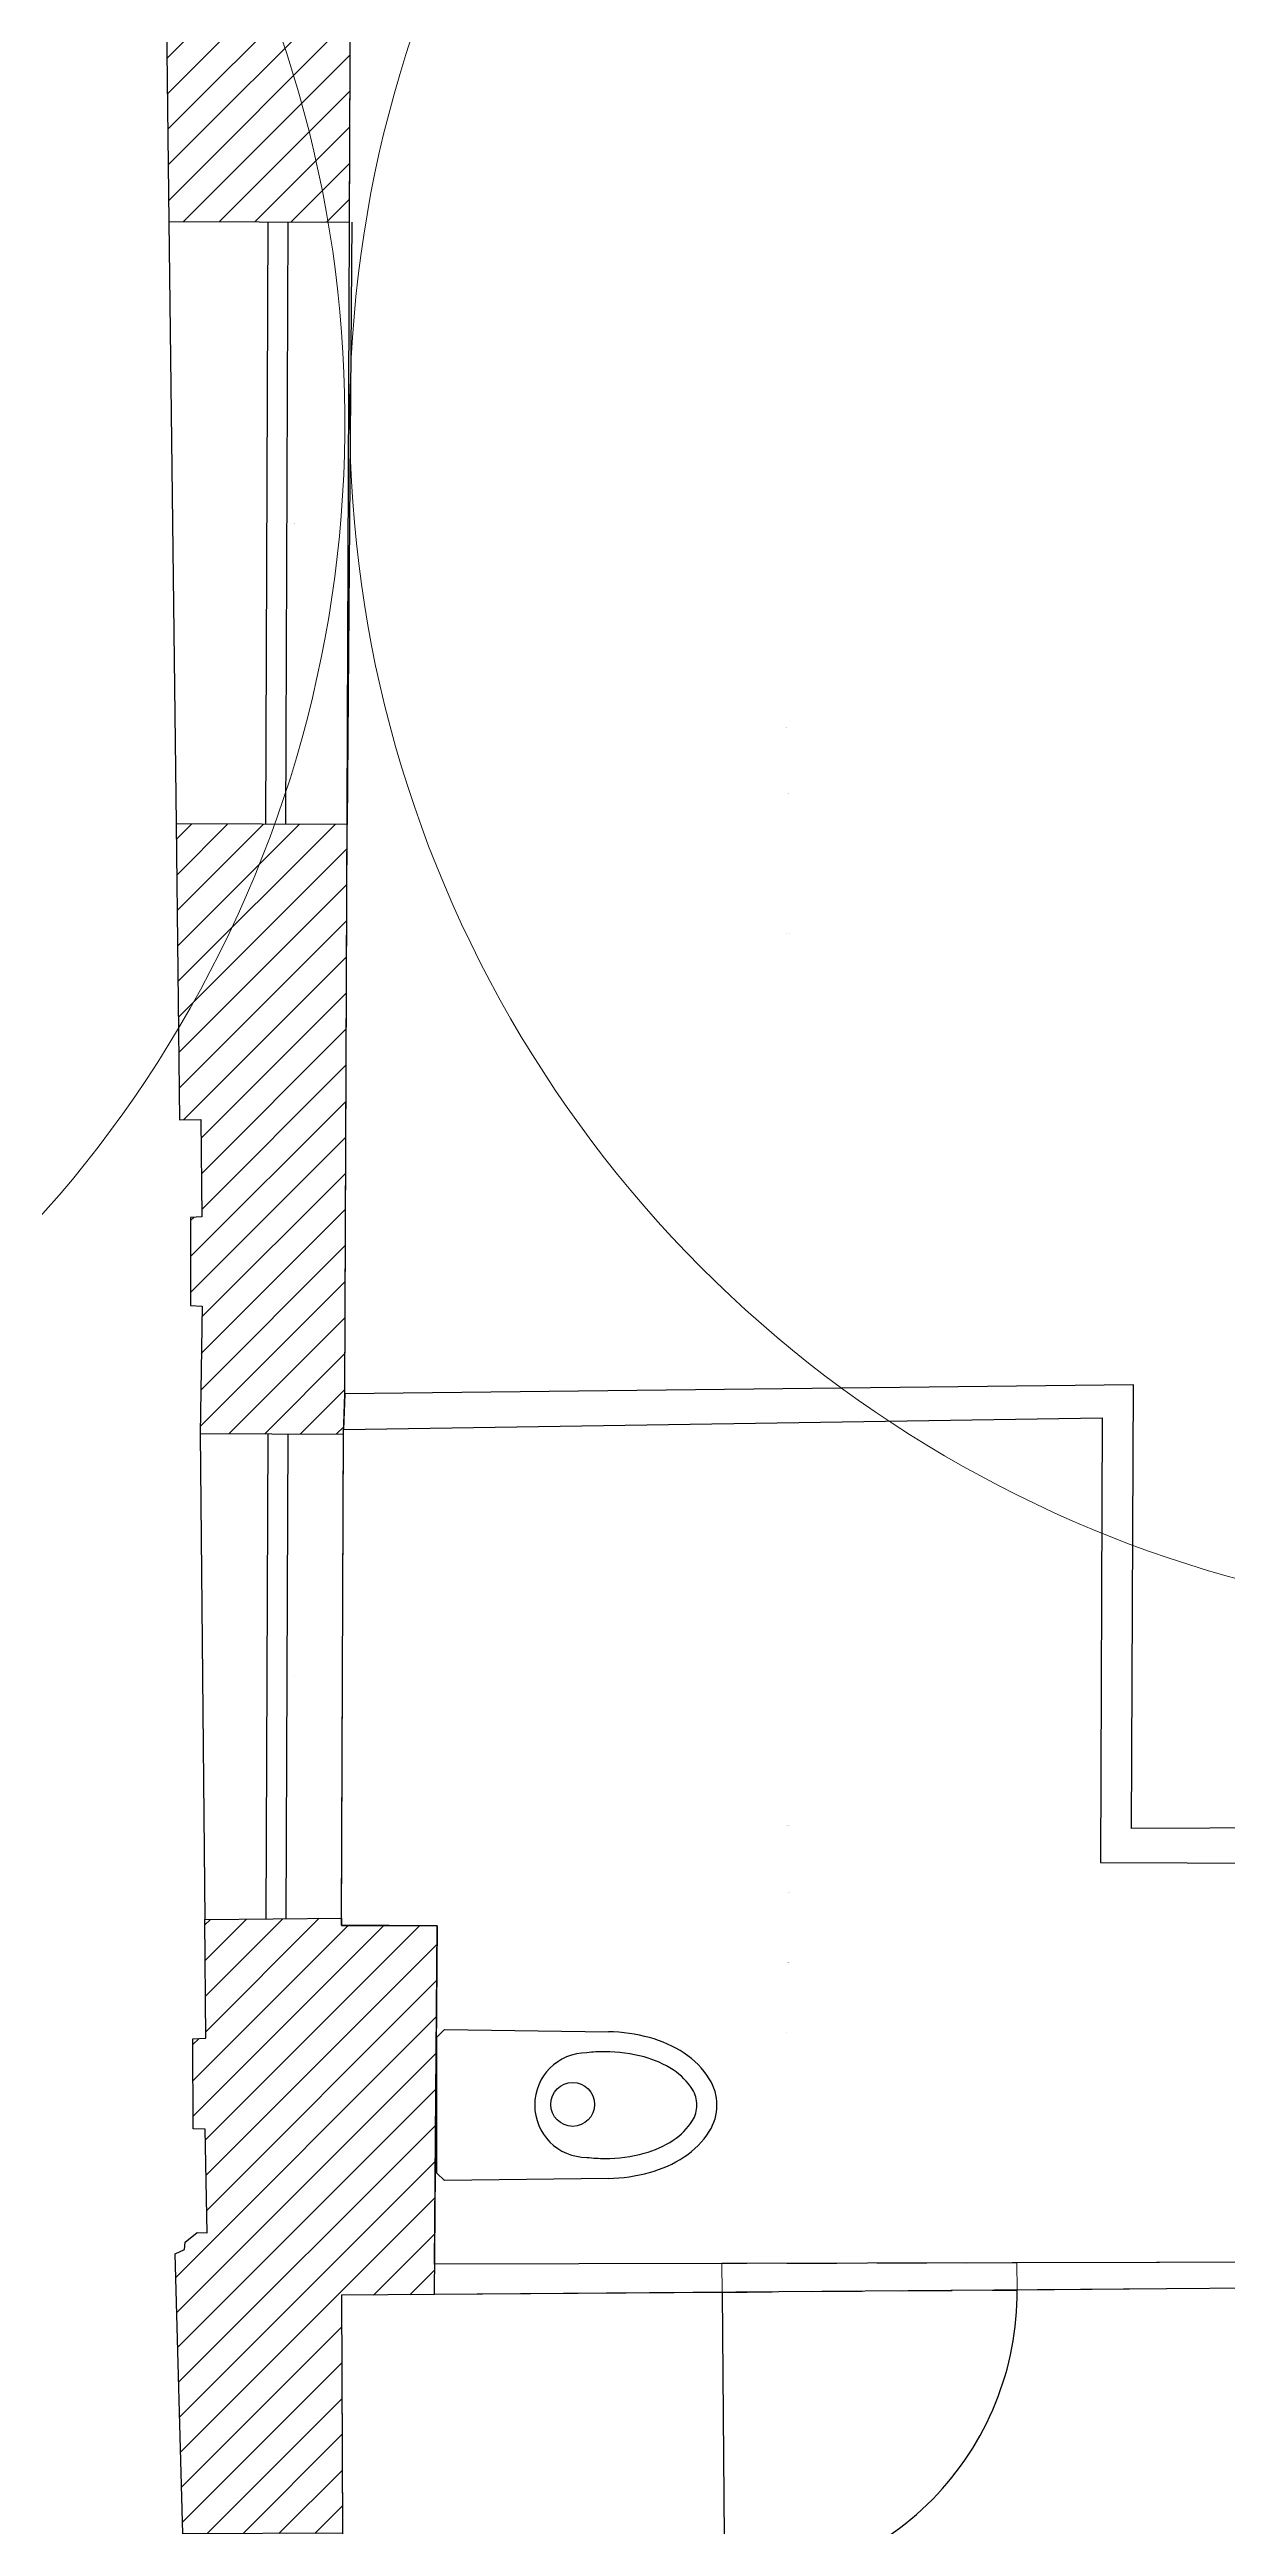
# Model space of a CAD drawing. Header units: metres. Extents: x -305 to 25519, y -357 to 67939.
# Drawn here: x 14.07 to 17.01, y 11.56 to 17.75 of the extents above; entities that cross this region are included whole.
import ezdxf

# ---------------------------------------------------------------- set-up
doc = ezdxf.new("R2010")
doc.units = ezdxf.units.M
doc.linetypes.add('CACHE2', pattern=[0.1875, 0.125, -0.0625])
doc.linetypes.add('PROJECTION', pattern=[0.3, 0.12, -0.18])
for name, color, linetype in [('010_mur', 2, 'Continuous'), ('020_cloi', 5, 'Continuous'), ('030_menuiserie', 1, 'Continuous'), ('070_trait-fin', 4, 'Continuous'), ('077_textes-1', 243, 'Continuous'), ('080_plomb-cvc', 225, 'Continuous')]:
    doc.layers.add(name, color=color, linetype=linetype)
doc.layers.add('020_cloisons', color=5, linetype='Continuous', lineweight=5)
doc.layers.add('091_surfaces', color=60, linetype='Continuous', plot=False)
doc.styles.add('ARIAL', font='arial.ttf')
doc.styles.add('clem', font='swissc.ttf')
pattern_1 = [(45, (-37.410056702258586, -13.210962721703547), (-0.0449012806, 0.0449012806), [])]

# ---------------------------------------------------------------- blocks, each defined once
blk = doc.blocks.new('WS')
at = {"color": 0, "linetype": 'Continuous'}
for p, q in [((-2.660012041860209, -1.7046853880511517), (-2.6408328353849915, -1.6858938205660514)), ((-2.660012041860209, -2.0446853880511515), (-2.660012041860209, -1.7046853880511517)), ((-2.6408328353849915, -1.6858938205660514), (-2.231219960031249, -1.691399284130355)), ((-2.6408328353849937, -2.0634769555362515), (-2.660012041860209, -2.0446853880511515)), ((-2.231219960031249, -2.057971491971955), (-2.6408328353849937, -2.0634769555362515))]:
    blk.add_line(p, q, dxfattribs=at)
blk.add_circle((-2.3204462115873095, -1.8731453770641553), 0.05475187694561401, dxfattribs=at)
for centre, radius, start, end in [((-2.239911988102326, -2.1170641992676433), 0.42575365098944307, 74.81730800046618, 88.83020651886302), ((-2.207509808986598, -1.9976618225845835), 0.30203288163760383, 56.76941805961743, 74.81730800046736), ((-2.2848738858635795, -1.874710324296177), 0.13067522342091, 90.09071676112418, -90.09071676112413), ((-2.239911988102265, -2.117064199267641), 0.3757536509894265, 90.00000000000358, 96.90413797558075), ((-2.239911988102282, -2.1170641992676376), 0.3757536509894232, 74.81730800047262, 90.00000000000102), ((-2.2075098089865923, -1.9976618225845741), 0.25203288163759, 56.769418059617294, 74.81730800046853), ((-2.1580756088709485, -1.9222063785770054), 0.1618260960200276, 32.3030341984126, 56.76941805962057), ((-2.15807560887095, -1.9222063785770045), 0.2118260960200304, 32.30303419841173, 56.76941805961948), ((-2.0829136479250283, -1.874685388051155), 0.07290160606481934, 9.493e-13, 32.3030341984124), ((-2.082913647925029, -1.8746853880511516), 0.12290160606481991, -1.591588540602974e-12, 32.303034198410145), ((-2.1580756088709485, -1.8271643975253014), 0.16182609602002931, -56.76941805962088, -32.30303419841351), ((-2.08291364792503, -1.8746853880511545), 0.07290160606482102, -32.30303419841193, 5.026e-13), ((-2.08291364792503, -1.8746853880511578), 0.1229016060648209, -32.303034198409996, 1.4244000000000003e-12), ((-2.207509808986597, -1.7517089535177313), 0.2520328816375958, -74.8173080004677, -56.76941805961681), ((-2.158075608870952, -1.8271643975253027), 0.21182609602003338, -56.7694180596193, -32.30303419841193), ((-2.2399119881022864, -1.632306576834717), 0.375753650989368, -96.84058454383181, -90.00000000000043), ((-2.239911988102242, -1.6323065768346798), 0.37575365098940505, -90.00000000000713, -74.81730800047818), ((-2.2075098089865968, -1.7517089535177286), 0.302032881637601, -74.81730800046739, -56.769418059617415), ((-2.2399119881022767, -1.6323065768344345), 0.425753650989654, -88.8301894192057, -74.81730800048084)]:
    blk.add_arc(centre, radius, start, end, dxfattribs=at)
blk = doc.blocks.new('R+1 Existant')
at = {"layer": '010_mur'}
h = blk.add_hatch(dxfattribs=at)
h.set_pattern_fill('ANSI31', color=4, scale=0.02)
h.set_pattern_definition(pattern_1)
h.paths.add_polyline_path([(-13.54712452687458, 7.868367424609897), (-13.54889003341213, 5.924892285593669), (-13.05424737667596, 5.933618519223819), (-13.05340019593805, 6.145785632439219), (-12.98154450071754, 6.145498714844289), (-12.997186160511228, 8.649966163828793), (-12.984589983760559, 9.198499158337793), (-12.97946217289562, 9.272259181565024), (-12.97119538551986, 11.342588769218422), (-12.894737121839901, 11.342283473185233), (-12.891619306235839, 12.123107812851813), (-11.804457815504467, 12.118766791894162), (-11.805037933875248, 11.982325313996403), (-10.862453014650491, 11.978561590203892), (-10.86187814021232, 12.122532927163702), (-10.807843202213299, 12.122317166687134), (-10.773001586594111, 12.121906286140293), (-10.76979796741136, 12.499809528110632), (-11.57468503097789, 12.500578974907691), (-11.574175238387069, 12.513657684576751), (-11.710971716382447, 12.512307834803943), (-11.711730076350687, 12.498257816173423), (-12.372259680040262, 12.488472950888394), (-12.406210457448362, 12.508731184489733), (-12.499032577815415, 12.506780497131402), (-12.522894778708832, 12.53551147856036), (-12.75520256104322, 12.534364368142851), (-12.75490472290436, 12.608954764991502), (-12.89333176482283, 12.611791117006652), (-12.89440541546373, 12.533398294277722), (-13.19213645064232, 12.484083618377914), (-13.555917248992081, 12.481874511392382), (-13.53863806790749, 8.245270460756148), (-13.6821056631178, 8.242795422472701), (-13.68358072028884, 8.21232620895069), (-17.45094311784687, 8.238737074572128), (-17.45247965153187, 8.272161079279178), (-17.66123324933691, 8.265475588808767), (-17.667951406688697, 8.046615409551015), (-17.64457418415095, 8.046522064645252), (-17.64792629934938, 7.834332621678769), (-17.70812213583715, 7.813687097233343), (-17.71077342823261, 7.776938103502763), (-17.73085103540496, 7.766993138421677), (-17.72243273203716, 7.058094335620117), (-17.271166506367948, 7.056292437790836), (-17.267864582840808, 7.883224280816213)])
h = blk.add_hatch(dxfattribs=at)
h.set_pattern_fill('ANSI31', color=4, scale=0.02)
h.set_pattern_definition(pattern_1)
h.paths.add_polyline_path([(-17.28631225777037, 4.0278565000768864), (-17.282853479815998, 4.128279074980965), (-17.27717608338044, 5.551257401747426), (-17.70455903233418, 5.552963934935979), (-17.69576835363147, 4.812707693754055), (-17.642410968028088, 4.813937359137634), (-17.6404976626908, 4.570802296847541), (-17.668624307553358, 4.568750902070022), (-17.66882697908357, 4.349012606968609), (-17.63964852955334, 4.347505398751091), (-17.6447258035756, 4.029287638598616)])
h.paths.add_polyline_path([(-17.05957412333973, 1.8771274251150323), (-17.29159721039719, 1.875311684591288), (-17.28905162326188, 1.2805417610576844), (-17.68780779870009, 1.2788351032997887), (-17.70714248684529, 1.9790322919921892), (-17.683327140288487, 1.9900867948375534), (-17.681770318876257, 2.007921139913378), (-17.651958623097048, 2.032331365320133), (-17.6267048845669, 2.0314876739429018), (-17.63212304246099, 2.2903299615238213), (-17.66173022365761, 2.291040949538583), (-17.66259093492092, 2.5166002555191516), (-17.6302469513872, 2.518252150009794), (-17.63305131444122, 2.814775279305176), (-17.291143156969987, 2.8180088701953347), (-17.29121598585542, 2.799769645827182), (-17.052459340070378, 2.798816295338329)])
h.paths.add_polyline_path([(-17.61804934940392, -1.2474363171556617), (-17.64577849843881, -0.24323743619926996), (-17.28253657386176, -0.24168277785400316), (-17.278949805787228, -1.0797220553111402), (-13.55084236026767, -1.0946083200108843), (-13.5466908650543, 2.9794908102945192), (-13.55150182396322, 3.049825481944717), (-13.549790704806181, 4.93343077992613), (-13.05824894359812, 4.931468063343637), (-13.07149049333897, 1.6152618087122392), (-13.085077358123849, 1.4431773799640357), (-13.045997896383959, -2.5410611844294184), (-13.59832634867958, -2.535954220874264), (-13.6015783745654, -1.827889913133695), (-13.717906037115421, -1.8242684776635725), (-13.702145578346212, -1.4571971529642178), (-17.426757306942118, -1.4448052998274217), (-17.437137987848438, -1.474107712203404), (-17.66001204186021, -1.4746853880511481), (-17.65764940308301, -1.2502126560307807)])
h.paths.add_polyline_path([(-10.893363628236294, -5.757968302533554), (-10.829610028206263, -6.120839350369206), (-10.820030641008234, -6.164803270734993), (-11.345958657534176, -6.295703517895889), (-11.365444964872404, -6.207985536894411), (-12.74038062141157, -6.443215566566215), (-13.555917249561348, -6.522433814381657), (-13.55020196048335, -4.49289993832208), (-13.58933912837496, -4.492743664416777), (-13.59238082385662, -3.830474605765048), (-13.03344231715753, -3.8211305795804953), (-13.01114592332484, -6.094297818841879)])
h.paths.add_polyline_path([(-9.230897761624838, -5.23606986646293), (-7.964160262261538, -5.014469897450182), (-7.945069575965718, -0.23340930804581217), (-7.938551705405951, -0.15919241008174212), (-7.935186705963098, 0.6835360554396179), (-7.26437591957143, 0.680857521147118), (-7.26326825835884, 0.958259503289737), (-7.029752097120291, 0.957327078118106), (-7.0297886571274635, 0.9484639120996867), (-6.972101787750253, 0.947220724378421), (-6.9724095726377335, 0.44597880486500796), (-7.5801400465386894, 0.44105761826911394), (-7.575870283202349, -5.083503872569272), (-7.521769437039074, -5.0837198961971435), (-7.511198155326747, -5.6021617883257555), (-8.039699792075153, -5.685885436515818), (-8.046164502621286, -5.659562593708689), (-9.280028803467975, -5.869339873120335), (-9.270059892454265, -5.909929822356354), (-9.778977584311397, -6.006231421913398), (-9.790303036290751, -5.959217467679119), (-9.8068282447604, -5.9617872909609275), (-9.86801091838759, -5.595129855703124), (-9.210619709623824, -5.490728157987759)])
h.paths.add_polyline_path([(-12.043302765551381, 1.6125394920152032), (-7.260497501372992, 1.5998761321618797), (-7.260620286626182, 1.6935307554685277), (-7.026714037903039, 1.693837415549206), (-7.027936660736559, 1.397439520953049), (-7.261510896220097, 1.3983721795122261), (-7.261414682757204, 1.4224678190564743), (-10.698802952309743, 1.436193246840558), (-10.759548899368857, 1.433891589413688), (-12.04399562404382, 1.4390203606366407)])
h.paths.add_polyline_path([(-7.022889106824586, 2.621107451379357), (-7.024804522529886, 2.1567572308778473), (-7.261227189455566, 2.15644727175968), (-7.2618376717858695, 2.622093099970662)])
h.paths.add_polyline_path([(-7.263390909133486, 3.947511606450862), (-12.051565095104998, 3.9579832735002847), (-12.050967380682303, 4.107674630263499), (-7.263390909133486, 4.111333636758646), (-7.263390909133486, 4.365127333908312), (-7.015693794014187, 4.365452076335785), (-7.018002261555376, 3.805815121909109), (-7.263390909133486, 3.806827334890549)])
h.paths.add_polyline_path([(-9.643212747523613, 12.498732547962282), (-9.765646328713592, 12.498849590627213), (-9.7731454227036, 12.110115172550282), (-7.9785595563106835, 12.088951962718562), (-7.93018076448916, 12.043812177979413), (-7.893882744118127, 10.932679209369963), (-7.901154705533008, 9.229060792621452), (-7.910720042784924, 9.156948811401232), (-7.925115054281269, 5.551870493690803), (-7.010815448928588, 5.548099065137938), (-7.010752239893954, 5.563422699108051), (-6.955629511415863, 5.5605758335063005), (-6.952782119174627, 6.073450435107805), (-7.584127700582867, 6.07864264337797), (-7.547094440292167, 11.989220695322143), (-7.505382920420997, 11.989054141874652), (-7.503020374584484, 12.496570064331753), (-7.69344260129521, 12.500641207154981), (-7.694009453679792, 12.576321055828592), (-7.831363498128303, 12.575130400572812), (-7.835963350128987, 12.511648707437123), (-8.031595619573455, 12.507404099041304), (-8.032625872598038, 12.489204143323294), (-8.145605431948534, 12.490613060111352), (-8.14569724758043, 12.467618891516464), (-8.84038248670866, 12.464849633132543), (-8.843461948097865, 12.485968030805523), (-8.95313553702228, 12.488516867854633), (-8.954244894702532, 12.474802255795222), (-9.642349643714516, 12.482975319251853)])
blk.add_line((-17.28285853418358, 4.128147666798032), (-17.28626548356504, 4.039570605278131))
for points in [[(-17.73085103540496, 7.766993138421677), (-17.72243273203716, 7.058094335620117), (-17.271166506367948, 7.056292437790836), (-17.267864582840808, 7.883224280816213)], [(-17.05957412333973, 1.8771274251150323), (-17.29159721039719, 1.875311684591288), (-17.28905162326188, 1.2805417610576844), (-17.68780779870009, 1.2788351032997887), (-17.70714248684529, 1.9790322919921892), (-17.683327140288487, 1.9900867948375534), (-17.681770318876257, 2.007921139913378), (-17.651958623097048, 2.032331365320133), (-17.6267048845669, 2.0314876739429018), (-17.63212304246099, 2.2903299615238213), (-17.66173022365761, 2.291040949538583), (-17.66259093492092, 2.5166002555191516), (-17.6302469513872, 2.518252150009794), (-17.63305131444122, 2.814775279305176), (-17.291143156969987, 2.8180088701953347), (-17.29121598585542, 2.799769645827182), (-17.052459340070378, 2.798816295338329), (-17.05957412333973, 1.8771274251150323)]]:
    blk.add_lwpolyline(points, dxfattribs=at)
blk.add_lwpolyline([(-17.28631225777037, 4.0278565000768864), (-17.282853479815998, 4.128279074980965), (-17.27717608338044, 5.551257401747426), (-17.70455903233418, 5.552963934935979), (-17.69576835363147, 4.812707693754055), (-17.642410968028088, 4.813937359137634), (-17.6404976626908, 4.570802296847541), (-17.668624307553358, 4.568750902070022), (-17.66882697908357, 4.349012606968609), (-17.63964852955334, 4.347505398751091), (-17.6447258035756, 4.029287638598616)], close=True, dxfattribs=at)
at = {"layer": '020_cloisons'}
for p, q in [((-17.28285853418358, 4.128147666798032), (-15.311992365890799, 4.150552537430485)), ((-15.311992365890799, 4.150552537430485), (-15.31641775508415, 3.0422607820067786)), ((-15.39017644289455, 4.068673403892609), (-17.28626548356504, 4.039570605278131)), ((-15.394615301488122, 2.957008317924046), (-15.39017644289455, 4.068673403892609)), ((-15.31641775508415, 3.0422607820067786), (-14.404690851749141, 3.04616858287045)), ((-17.05899033166523, 1.952755110134167), (-16.340507167560236, 1.9545165820702102)), ((-17.05899033134326, 1.9527551097977272), (-17.05839856425704, 1.8771366246748946)), ((-16.340507167560236, 1.9545165820702102), (-16.33994561531716, 1.882759015266347)), ((-15.60255000619687, 1.8885296439300867), (-15.60308054860052, 1.956324496468878)), ((-16.33994561531716, 1.882759015266347), (-17.05839856425704, 1.8771366246748946)), ((-14.475151822803848, 1.897352313769661), (-15.60255000619687, 1.8885296439300867))]:
    blk.add_line(p, q, dxfattribs=at)
blk.add_lwpolyline([(-15.394615301488122, 2.957008317924046), (-14.52874266382929, 2.953550903571886), (-14.53271451460274, 1.9588428053901588), (-15.60308054860052, 1.956324496468878)], dxfattribs=at)
at = {"layer": '030_menuiserie'}
for p, q in [((-17.475061236246727, 7.057106586011068), (-17.48107081658691, 5.552071550028193)), ((-17.42506163481059, 7.056906938569735), (-17.43107121515077, 5.551871902587008)), ((-17.47937235273635, 2.8169012136777742), (-17.4745340308316, 4.028608066186425)), ((-17.429372751300217, 2.816701566236588), (-17.42453442939546, 4.028408418745238)), ((-16.339945615478168, 1.882759015434567), (-16.3341749884604, 1.14536340635037))]:
    blk.add_line(p, q, dxfattribs=at)
blk.add_arc((-16.339945615478168, 1.882759015434567), 0.7374181882651298, -89.55163031621127, 0.44836969212657224, dxfattribs=at)
at = {"layer": '070_trait-fin', "linetype": 'CACHE2'}
for p, q in [((-15.60308054808858, 1.9563244972810208), (-16.340507167560236, 1.9545165820702102)), ((-16.339945615478168, 1.882759015434567), (-15.602550005524058, 1.888529644574009))]:
    blk.add_line(p, q, dxfattribs=at)
at = {"layer": '070_trait-fin'}
for points in [[(-17.722432730359028, 7.058094335613424), (-17.704559032032808, 5.552963934934814)], [(-17.26555710029217, 7.05627003953443), (-17.277176083848858, 5.551257401749318)], [(-17.6447258035756, 4.029287638598616), (-17.63305131444122, 2.814775279305176)], [(-17.291143156969987, 2.8180088701953347), (-17.28631225777037, 4.0278565000768864)]]:
    blk.add_lwpolyline(points, dxfattribs=at)
at = {"layer": '091_surfaces'}
for points in [[(-13.55150182396322, 3.049825481944717), (-15.31641775508415, 3.0422607820067786), (-15.311992365890799, 4.150552537430485), (-17.28285853418358, 4.128147666798032), (-17.267864572644097, 7.883224280775499), (-14.28735225796927, 7.871323142234592), (-14.287372514120518, 7.826346065272274), (-14.22663628992327, 7.826102981931079), (-14.22645669745236, 7.871079987224535), (-13.54712452687458, 7.868367424609897), (-13.54797040963922, 6.581061494289914), (-14.231607717956061, 6.581061494289914), (-14.23139971521315, 6.633153624346887), (-14.29229527290674, 6.633396780400508), (-14.29249399010287, 6.583630128827124), (-14.439372918296879, 6.584216613696023), (-14.437062280005302, 3.98133247463571), (-14.36473851029552, 3.981043688592076), (-14.36488289052554, 4.026303963581858), (-13.55061476389913, 4.026303963581858)], [(-13.5466908650543, 2.9794908102945192), (-14.47081612945429, 2.9831808251816248), (-14.475151822803848, 1.897352313769661), (-17.05957412333973, 1.8771274251150323), (-17.29159721039719, 1.875311684591288), (-17.278949805787228, -1.0797220553111402), (-13.55084236026767, -1.0946083200108843)]]:
    blk.add_lwpolyline(points, close=True, dxfattribs=at)
blk.add_lwpolyline([(-17.28626548356504, 4.039570605278131), (-15.39017644289455, 4.068673403892609), (-15.39461530220925, 2.9570083179269253), (-14.528742663824682, 2.953550904727249), (-14.53271451460274, 1.9588428053901588), (-17.05899033134326, 1.9527551097970544), (-17.052459340070378, 2.798816295338329), (-17.291212433484358, 2.800659299598666), (-17.28626548356504, 4.039570605278131)], dxfattribs=at)
at = {"layer": '020_cloi', "style": 'ARIAL', "oblique": 359.9999998407581, "width": 0.835007552539414, "flags": 8}
blk.add_attdef('TYPE', (-11.917892430111934, -1.2731344761350194), '', height=0.049999999867069274, rotation=179.7712203090072, dxfattribs=at)
at = {"layer": '077_textes-1', "style": 'clem'}
for s, p in [('Séjour', (-16.180303731287307, 5.7937033809488625)), ('14  m²', (-16.175625211229598, 5.6274826712197665)), ('Z: 203.79m', (-16.177413263616938, 5.452406196292285)), ('hsp : 2.62m', (-16.17920131600429, 5.2773297213648025)), ("Salle d'eau", (-16.180303731287307, 3.048040356076672)), ('5  m²', (-16.175625211229598, 2.881819646347576)), ('Z: 203.81m', (-16.177413263616938, 2.706743171420094)), ('hsp : 2.60m', (-16.17920131600429, 2.531666696492612))]:
    blk.add_text(s, height=0.0012, dxfattribs=at).set_placement(p)
blk = doc.blocks.new('nom des menuiseries ext')
at = {"layer": '030_menuiserie', "char_height": 0.001, "attachment_point": 2, "rotation": 90, "style": 'clem'}
for s, insert in [('M1-02', (14.68001566025534, 16.56598136617951)), ('M1-03', (14.681128494888181, 13.684146938092052))]:
    blk.add_mtext_dynamic_manual_height_columns(s, width=0.34912040196113586, gutter_width=2, heights=[0], dxfattribs=dict(at, insert=insert))
blk = doc.blocks.new('*U343')
at = {"layer": '020_cloisons', "color": 4, "linetype": 'Continuous'}
for centre, radius, start, end in [((-3.022981700645686, -2.99236527294488), 3.007789765974577, 269.4182503584433, 36.28814800341189), ((2.971151921346972, -3.025799855761306), 2.974215008351593, 142.7235128545282, 269.8188572540678)]:
    blk.add_arc(centre, radius, start, end, dxfattribs=at)
blk = doc.blocks.new('*U344')
at = {"layer": '020_cloi', "color": 0, "linetype": 'ByBlock', "lineweight": -2, "transparency": 16777216}
blk.add_blockref('*U343', (71.99999999991965, 0), dxfattribs=at)
blk = doc.blocks.new('*U1223')
at = {"linetype": 'PROJECTION', "ltscale": 0.75}
blk.add_arc((0.0352249407471356, 0.0005103453855094), 0.6490038037950697, 359.9549453494838, 88.30014040354916, dxfattribs=at)
blk = doc.blocks.new('*U422')
at = {"linetype": 'PROJECTION', "ltscale": 0.75}
blk.add_arc((0.6843597370264357, -0.0514105453223813), 0.6466246480130509, 179.9549453498734, 268.3001404039387, dxfattribs=at)

msp = doc.modelspace()

# ---------------------------------------------------------------- block references
at = {"layer": '020_cloi'}
for name, p in [('nom des menuiseries ext', (3.597122599785507e-14, 0)), ('R+1 Existant', (32.090032618538174, 10.261591945601252))]:
    msp.add_blockref(name, p, dxfattribs=at)
at = {"layer": '020_cloi', "xscale": -1, "rotation": 359.769633978176}
msp.add_blockref('*U344', (86.81590785841716, 19.544664680541814), dxfattribs=at)
at = {"layer": '030_menuiserie'}
for name, p, xscale, yscale, zscale, rotation in [('*U1223', (92.47203014010618, 50.820567824097296), 138.5501950750057, 138.5501950750057, 138.5501950750057, 179.9528896822737), ('*U422', (83.03449820472869, 53.19943958734577), 124.2345501986192, 124.2345501986192, 124.2345501986192, 269.9528896822737)]:
    msp.add_blockref(name, p, dxfattribs=dict(at, xscale=xscale, yscale=yscale, zscale=zscale, rotation=rotation))
at = {"layer": '080_plomb-cvc'}
msp.add_blockref('WS', (17.69717340855615, 14.487038695068762), dxfattribs=at)

doc.saveas('drawing.dxf')
